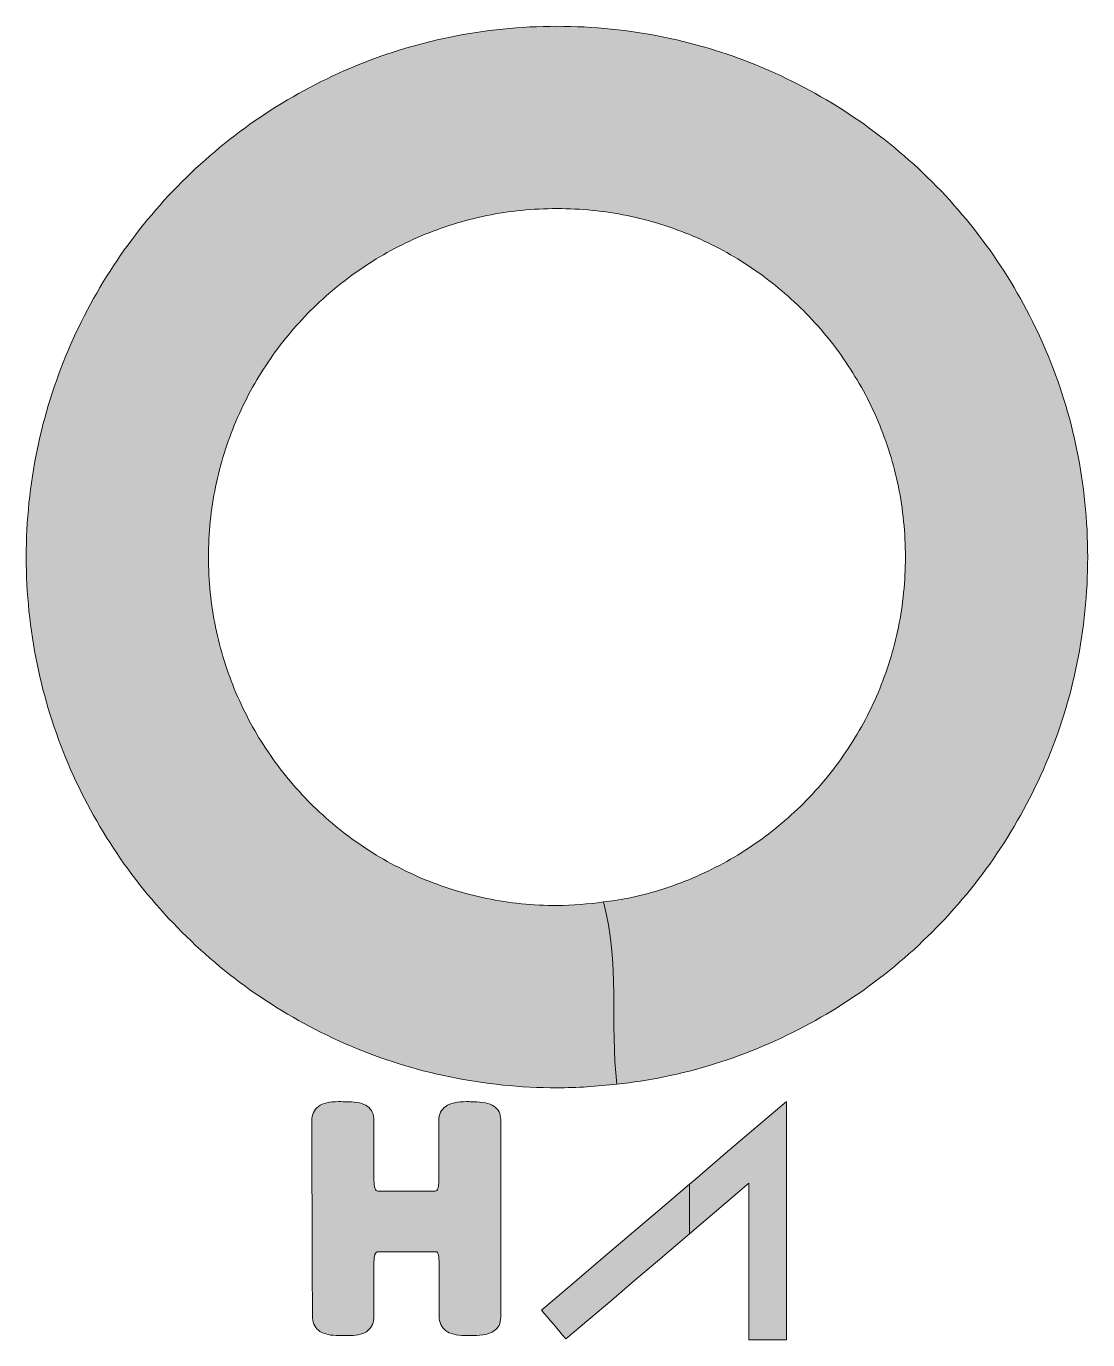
# Model space of a CAD drawing. Header units: millimetres. Extents: x 21 to 38, y -31 to 87.
# Drawn here: x 23.8 to 33.7, y 60.62 to 72.87 of the extents above; entities that cross this region are included whole.
import ezdxf

# ---------------------------------------------------------------- set-up
doc = ezdxf.new("R2010")
doc.units = ezdxf.units.MM
doc.header["$MEASUREMENT"] = 0
doc.layers.add('Layer 2', color=7, linetype='Continuous', lineweight=0)

msp = doc.modelspace()

# ---------------------------------------------------------------- hatches: boundary and pattern name
at = {"layer": 'Layer 2', "transparency": 33554687}
h = msp.add_hatch(color=7, dxfattribs=at)
h.dxf.hatch_style = 2
edge = h.paths.add_edge_path()
edge.add_spline(control_points=[(33.601, 68.912), (33.535, 69.234), (33.437, 69.544), (33.312, 69.84), (33.186, 70.136), (33.033, 70.418), (32.855, 70.681), (32.677, 70.944), (32.474, 71.19), (32.25, 71.414), (32.026, 71.638), (31.78, 71.841), (31.517, 72.019), (31.254, 72.197), (30.972, 72.35), (30.676, 72.476), (30.38, 72.601), (30.07, 72.698), (29.748, 72.765), (29.426, 72.831), (29.093, 72.865), (28.751, 72.865), (28.41, 72.865), (28.077, 72.831), (27.755, 72.765), (27.433, 72.698), (27.122, 72.601), (26.826, 72.476), (26.53, 72.35), (26.249, 72.197), (25.986, 72.019), (25.722, 71.841), (25.477, 71.638), (25.253, 71.414), (25.029, 71.19), (24.826, 70.944), (24.648, 70.681), (24.47, 70.418), (24.316, 70.136), (24.191, 69.84), (24.066, 69.544), (23.968, 69.234), (23.902, 68.912), (23.836, 68.59), (23.801, 68.256), (23.801, 67.915), (23.801, 67.574), (23.836, 67.241), (23.902, 66.919), (23.968, 66.597), (24.066, 66.286), (24.191, 65.99), (24.316, 65.694), (24.47, 65.413), (24.648, 65.15), (24.826, 64.886), (25.029, 64.641), (25.253, 64.417), (25.477, 64.193), (25.722, 63.99), (25.986, 63.812), (26.249, 63.634), (26.53, 63.48), (26.826, 63.355), (27.122, 63.229), (27.433, 63.132), (27.755, 63.066), (28.077, 63), (28.41, 62.965), (28.751, 62.965), (28.94, 62.965), (29.126, 62.978), (29.31, 62.999), (29.241, 63.565), (29.341, 64.131), (29.185, 64.698), (29.043, 64.679), (28.899, 64.665), (28.751, 64.665), (28.527, 64.665), (28.308, 64.688), (28.096, 64.731), (27.885, 64.775), (27.681, 64.838), (27.486, 64.921), (27.292, 65.003), (27.107, 65.104), (26.934, 65.22), (26.761, 65.337), (26.6, 65.47), (26.453, 65.617), (26.306, 65.764), (26.173, 65.925), (26.056, 66.098), (25.94, 66.271), (25.839, 66.456), (25.757, 66.65), (25.675, 66.845), (25.611, 67.049), (25.567, 67.26), (25.524, 67.472), (25.501, 67.691), (25.501, 67.915), (25.501, 68.14), (25.524, 68.359), (25.567, 68.57), (25.611, 68.782), (25.675, 68.986), (25.757, 69.18), (25.839, 69.375), (25.94, 69.559), (26.056, 69.732), (26.173, 69.905), (26.306, 70.066), (26.453, 70.213), (26.6, 70.36), (26.761, 70.493), (26.934, 70.61), (27.107, 70.727), (27.292, 70.828), (27.486, 70.91), (27.681, 70.992), (27.885, 71.056), (28.096, 71.099), (28.308, 71.143), (28.527, 71.165), (28.751, 71.165), (28.976, 71.165), (29.195, 71.143), (29.406, 71.099), (29.618, 71.056), (29.822, 70.992), (30.016, 70.91), (30.211, 70.828), (30.396, 70.727), (30.569, 70.61), (30.741, 70.493), (30.902, 70.36), (31.049, 70.213), (31.197, 70.066), (31.33, 69.905), (31.446, 69.732), (31.563, 69.559), (31.664, 69.375), (31.746, 69.18), (31.828, 68.986), (31.892, 68.782), (31.935, 68.57), (31.979, 68.359), (32.001, 68.14), (32.001, 67.915), (32.001, 67.691), (31.979, 67.472), (31.935, 67.26), (31.892, 67.049), (31.828, 66.845), (31.746, 66.65), (31.664, 66.456), (31.563, 66.271), (31.446, 66.098), (31.33, 65.925), (31.197, 65.764), (31.049, 65.617), (30.902, 65.47), (30.741, 65.337), (30.569, 65.22), (30.396, 65.104), (30.211, 65.003), (30.016, 64.921), (29.822, 64.838), (29.618, 64.775), (29.406, 64.731), (29.334, 64.716), (29.259, 64.707), (29.185, 64.698), (29.341, 64.131), (29.241, 63.565), (29.31, 62.999), (29.458, 63.016), (29.604, 63.037), (29.748, 63.066), (30.07, 63.132), (30.38, 63.229), (30.676, 63.355), (30.972, 63.48), (31.254, 63.634), (31.517, 63.812), (31.78, 63.99), (32.026, 64.193), (32.25, 64.417), (32.474, 64.641), (32.677, 64.886), (32.855, 65.15), (33.033, 65.413), (33.186, 65.694), (33.312, 65.99), (33.437, 66.286), (33.535, 66.597), (33.601, 66.919), (33.667, 67.241), (33.701, 67.574), (33.701, 67.915), (33.701, 68.256), (33.667, 68.59), (33.601, 68.912)], knot_values=[0, 0, 0, 0, 1, 1, 1, 2, 2, 2, 3, 3, 3, 4, 4, 4, 5, 5, 5, 6, 6, 6, 7, 7, 7, 8, 8, 8, 9, 9, 9, 10, 10, 10, 11, 11, 11, 12, 12, 12, 13, 13, 13, 14, 14, 14, 15, 15, 15, 16, 16, 16, 17, 17, 17, 18, 18, 18, 19, 19, 19, 20, 20, 20, 21, 21, 21, 22, 22, 22, 23, 23, 23, 24, 24, 24, 25, 25, 25, 26, 26, 26, 27, 27, 27, 28, 28, 28, 29, 29, 29, 30, 30, 30, 31, 31, 31, 32, 32, 32, 33, 33, 33, 34, 34, 34, 35, 35, 35, 36, 36, 36, 37, 37, 37, 38, 38, 38, 39, 39, 39, 40, 40, 40, 41, 41, 41, 42, 42, 42, 43, 43, 43, 44, 44, 44, 45, 45, 45, 46, 46, 46, 47, 47, 47, 48, 48, 48, 49, 49, 49, 50, 50, 50, 51, 51, 51, 52, 52, 52, 53, 53, 53, 54, 54, 54, 55, 55, 55, 56, 56, 56, 57, 57, 57, 58, 58, 58, 59, 59, 59, 60, 60, 60, 61, 61, 61, 62, 62, 62, 63, 63, 63, 64, 64, 64, 65, 65, 65, 66, 66, 66, 67, 67, 67, 68, 68, 68, 68], degree=3, periodic=0)
h = msp.add_hatch(color=7, dxfattribs=at)
h.dxf.hatch_style = 2
edge = h.paths.add_edge_path()
edge.add_spline(control_points=[(27.044, 60.839), (27.044, 60.808), (27.039, 60.781), (27.03, 60.758), (27.02, 60.735), (27.006, 60.716), (26.988, 60.701), (26.97, 60.685), (26.947, 60.674), (26.919, 60.666), (26.892, 60.658), (26.86, 60.655), (26.823, 60.655), (26.823, 60.655), (26.79, 60.655), (26.79, 60.655), (26.79, 60.655), (26.758, 60.655), (26.758, 60.655), (26.758, 60.655), (26.725, 60.655), (26.725, 60.655), (26.725, 60.655), (26.692, 60.655), (26.692, 60.655), (26.655, 60.656), (26.623, 60.66), (26.595, 60.669), (26.567, 60.677), (26.544, 60.689), (26.526, 60.704), (26.507, 60.719), (26.493, 60.738), (26.484, 60.76), (26.475, 60.783), (26.47, 60.808), (26.47, 60.838), (26.47, 60.838), (26.469, 61.292), (26.469, 61.292), (26.469, 61.292), (26.468, 61.747), (26.468, 61.747), (26.468, 61.747), (26.466, 62.202), (26.466, 62.202), (26.466, 62.202), (26.465, 62.656), (26.465, 62.656), (26.465, 62.686), (26.47, 62.713), (26.481, 62.735), (26.491, 62.757), (26.506, 62.776), (26.527, 62.791), (26.547, 62.806), (26.573, 62.817), (26.604, 62.825), (26.635, 62.832), (26.671, 62.836), (26.712, 62.836), (26.712, 62.836), (26.735, 62.836), (26.735, 62.836), (26.735, 62.836), (26.758, 62.835), (26.758, 62.835), (26.758, 62.835), (26.781, 62.835), (26.781, 62.835), (26.781, 62.835), (26.805, 62.835), (26.805, 62.835), (26.844, 62.835), (26.879, 62.831), (26.909, 62.824), (26.939, 62.817), (26.964, 62.806), (26.984, 62.791), (27.004, 62.777), (27.019, 62.758), (27.029, 62.737), (27.039, 62.715), (27.044, 62.689), (27.044, 62.66), (27.044, 62.66), (27.044, 62.523), (27.044, 62.523), (27.044, 62.523), (27.044, 62.386), (27.044, 62.386), (27.044, 62.386), (27.044, 62.249), (27.044, 62.249), (27.044, 62.249), (27.044, 62.112), (27.044, 62.112), (27.044, 62.093), (27.045, 62.077), (27.046, 62.063), (27.048, 62.05), (27.05, 62.038), (27.053, 62.029), (27.056, 62.019), (27.059, 62.013), (27.064, 62.008), (27.068, 62.003), (27.073, 62.001), (27.079, 62.001), (27.079, 62.001), (27.214, 62.001), (27.214, 62.001), (27.214, 62.001), (27.348, 62.001), (27.348, 62.001), (27.348, 62.001), (27.482, 62.001), (27.482, 62.001), (27.482, 62.001), (27.616, 62.001), (27.616, 62.001), (27.622, 62.001), (27.627, 62.003), (27.631, 62.008), (27.635, 62.013), (27.638, 62.02), (27.641, 62.029), (27.644, 62.038), (27.646, 62.05), (27.647, 62.064), (27.649, 62.078), (27.649, 62.095), (27.649, 62.113), (27.649, 62.113), (27.649, 62.249), (27.649, 62.249), (27.649, 62.249), (27.649, 62.386), (27.649, 62.386), (27.649, 62.386), (27.649, 62.522), (27.649, 62.522), (27.649, 62.522), (27.649, 62.658), (27.649, 62.658), (27.649, 62.687), (27.655, 62.713), (27.665, 62.736), (27.676, 62.758), (27.692, 62.777), (27.714, 62.791), (27.736, 62.806), (27.763, 62.817), (27.795, 62.825), (27.827, 62.832), (27.865, 62.836), (27.908, 62.836), (27.908, 62.836), (27.91, 62.836), (27.91, 62.836), (27.91, 62.836), (27.912, 62.836), (27.912, 62.836), (27.912, 62.836), (27.914, 62.836), (27.914, 62.836), (27.914, 62.836), (27.915, 62.836), (27.915, 62.836), (27.915, 62.836), (27.928, 62.836), (27.928, 62.836), (27.928, 62.836), (27.94, 62.835), (27.94, 62.835), (27.94, 62.835), (27.952, 62.835), (27.952, 62.835), (27.952, 62.835), (27.964, 62.835), (27.964, 62.835), (27.964, 62.835), (27.966, 62.835), (27.966, 62.835), (27.966, 62.835), (27.968, 62.835), (27.968, 62.835), (27.968, 62.835), (27.97, 62.835), (27.97, 62.835), (27.97, 62.835), (27.972, 62.835), (27.972, 62.835), (28.014, 62.835), (28.051, 62.831), (28.083, 62.824), (28.115, 62.817), (28.142, 62.807), (28.163, 62.793), (28.184, 62.779), (28.2, 62.762), (28.211, 62.741), (28.221, 62.721), (28.227, 62.696), (28.227, 62.669), (28.227, 62.669), (28.227, 62.207), (28.227, 62.207), (28.227, 62.207), (28.227, 61.746), (28.227, 61.746), (28.227, 61.746), (28.227, 61.284), (28.227, 61.284), (28.227, 61.284), (28.227, 60.823), (28.227, 60.823), (28.227, 60.795), (28.221, 60.77), (28.211, 60.749), (28.2, 60.728), (28.184, 60.711), (28.163, 60.697), (28.142, 60.683), (28.116, 60.672), (28.084, 60.665), (28.052, 60.658), (28.015, 60.655), (27.973, 60.655), (27.973, 60.655), (27.953, 60.655), (27.953, 60.655), (27.953, 60.655), (27.933, 60.655), (27.933, 60.655), (27.933, 60.655), (27.913, 60.655), (27.913, 60.655), (27.913, 60.655), (27.894, 60.655), (27.894, 60.655), (27.853, 60.655), (27.818, 60.659), (27.788, 60.666), (27.758, 60.674), (27.733, 60.685), (27.713, 60.701), (27.693, 60.716), (27.678, 60.735), (27.667, 60.757), (27.657, 60.78), (27.652, 60.806), (27.652, 60.836), (27.652, 60.836), (27.652, 60.959), (27.652, 60.959), (27.652, 60.959), (27.652, 61.081), (27.652, 61.081), (27.652, 61.081), (27.652, 61.203), (27.652, 61.203), (27.652, 61.203), (27.652, 61.325), (27.652, 61.325), (27.652, 61.343), (27.651, 61.359), (27.65, 61.373), (27.649, 61.387), (27.647, 61.399), (27.645, 61.408), (27.643, 61.417), (27.64, 61.424), (27.637, 61.429), (27.633, 61.433), (27.629, 61.436), (27.625, 61.436), (27.625, 61.436), (27.489, 61.436), (27.489, 61.436), (27.489, 61.436), (27.353, 61.436), (27.353, 61.436), (27.353, 61.436), (27.218, 61.436), (27.218, 61.436), (27.218, 61.436), (27.082, 61.436), (27.082, 61.436), (27.075, 61.436), (27.07, 61.434), (27.065, 61.429), (27.06, 61.425), (27.057, 61.418), (27.053, 61.409), (27.05, 61.401), (27.048, 61.39), (27.046, 61.377), (27.045, 61.364), (27.044, 61.348), (27.044, 61.331), (27.044, 61.331), (27.044, 61.208), (27.044, 61.208), (27.044, 61.208), (27.044, 61.085), (27.044, 61.085), (27.044, 61.085), (27.044, 60.962), (27.044, 60.962), (27.044, 60.962), (27.044, 60.839), (27.044, 60.839)], knot_values=[0, 0, 0, 0, 1, 1, 1, 2, 2, 2, 3, 3, 3, 4, 4, 4, 5, 5, 5, 6, 6, 6, 7, 7, 7, 8, 8, 8, 9, 9, 9, 10, 10, 10, 11, 11, 11, 12, 12, 12, 13, 13, 13, 14, 14, 14, 15, 15, 15, 16, 16, 16, 17, 17, 17, 18, 18, 18, 19, 19, 19, 20, 20, 20, 21, 21, 21, 22, 22, 22, 23, 23, 23, 24, 24, 24, 25, 25, 25, 26, 26, 26, 27, 27, 27, 28, 28, 28, 29, 29, 29, 30, 30, 30, 31, 31, 31, 32, 32, 32, 33, 33, 33, 34, 34, 34, 35, 35, 35, 36, 36, 36, 37, 37, 37, 38, 38, 38, 39, 39, 39, 40, 40, 40, 41, 41, 41, 42, 42, 42, 43, 43, 43, 44, 44, 44, 45, 45, 45, 46, 46, 46, 47, 47, 47, 48, 48, 48, 49, 49, 49, 50, 50, 50, 51, 51, 51, 52, 52, 52, 53, 53, 53, 54, 54, 54, 55, 55, 55, 56, 56, 56, 57, 57, 57, 58, 58, 58, 59, 59, 59, 60, 60, 60, 61, 61, 61, 62, 62, 62, 63, 63, 63, 64, 64, 64, 65, 65, 65, 66, 66, 66, 67, 67, 67, 68, 68, 68, 69, 69, 69, 70, 70, 70, 71, 71, 71, 72, 72, 72, 73, 73, 73, 74, 74, 74, 75, 75, 75, 76, 76, 76, 77, 77, 77, 78, 78, 78, 79, 79, 79, 80, 80, 80, 81, 81, 81, 82, 82, 82, 83, 83, 83, 84, 84, 84, 85, 85, 85, 86, 86, 86, 87, 87, 87, 88, 88, 88, 89, 89, 89, 90, 90, 90, 91, 91, 91, 92, 92, 92, 93, 93, 93, 94, 94, 94, 95, 95, 95, 96, 96, 96, 97, 97, 97, 98, 98, 98, 99, 99, 99, 100, 100, 100, 101, 101, 101, 102, 102, 102, 103, 103, 103, 104, 104, 104, 104], degree=3, periodic=0)
h = msp.add_hatch(color=7, dxfattribs=at)
h.dxf.hatch_style = 2
edge = h.paths.add_edge_path()
edge.add_spline(control_points=[(30.607, 62.594), (30.607, 62.594), (30.321, 62.351), (30.321, 62.351), (30.321, 62.351), (30.036, 62.107), (30.036, 62.107), (30.036, 62.107), (29.986, 62.065), (29.986, 62.065), (29.986, 61.917), (29.986, 61.762), (29.986, 61.602), (29.986, 61.602), (30.114, 61.711), (30.114, 61.711), (30.114, 61.711), (30.327, 61.892), (30.327, 61.892), (30.327, 61.892), (30.54, 62.074), (30.54, 62.074), (30.54, 62.074), (30.54, 61.891), (30.54, 61.891), (30.54, 61.891), (30.54, 61.709), (30.54, 61.709), (30.54, 61.709), (30.54, 61.527), (30.54, 61.527), (30.54, 61.527), (30.54, 61.344), (30.54, 61.344), (30.54, 61.344), (30.54, 61.162), (30.54, 61.162), (30.54, 61.162), (30.54, 60.98), (30.54, 60.98), (30.54, 60.98), (30.54, 60.797), (30.54, 60.797), (30.54, 60.797), (30.54, 60.615), (30.54, 60.615), (30.54, 60.615), (30.584, 60.615), (30.584, 60.615), (30.584, 60.615), (30.628, 60.615), (30.628, 60.615), (30.628, 60.615), (30.672, 60.615), (30.672, 60.615), (30.672, 60.615), (30.716, 60.615), (30.716, 60.615), (30.716, 60.615), (30.761, 60.615), (30.761, 60.615), (30.761, 60.615), (30.805, 60.615), (30.805, 60.615), (30.805, 60.615), (30.849, 60.615), (30.849, 60.615), (30.849, 60.615), (30.893, 60.615), (30.893, 60.615), (30.893, 60.615), (30.893, 60.893), (30.893, 60.893), (30.893, 60.893), (30.893, 61.171), (30.893, 61.171), (30.893, 61.171), (30.893, 61.448), (30.893, 61.448), (30.893, 61.448), (30.893, 61.726), (30.893, 61.726), (30.893, 61.726), (30.893, 62.004), (30.893, 62.004), (30.893, 62.004), (30.893, 62.282), (30.893, 62.282), (30.893, 62.282), (30.893, 62.559), (30.893, 62.559), (30.893, 62.559), (30.893, 62.837), (30.893, 62.837), (30.893, 62.837), (30.607, 62.594), (30.607, 62.594)], knot_values=[0, 0, 0, 0, 1, 1, 1, 2, 2, 2, 3, 3, 3, 4, 4, 4, 5, 5, 5, 6, 6, 6, 7, 7, 7, 8, 8, 8, 9, 9, 9, 10, 10, 10, 11, 11, 11, 12, 12, 12, 13, 13, 13, 14, 14, 14, 15, 15, 15, 16, 16, 16, 17, 17, 17, 18, 18, 18, 19, 19, 19, 20, 20, 20, 21, 21, 21, 22, 22, 22, 23, 23, 23, 24, 24, 24, 25, 25, 25, 26, 26, 26, 27, 27, 27, 28, 28, 28, 29, 29, 29, 30, 30, 30, 31, 31, 31, 32, 32, 32, 32], degree=3, periodic=0)
h = msp.add_hatch(color=7, dxfattribs=at)
h.dxf.hatch_style = 2
edge = h.paths.add_edge_path()
edge.add_spline(control_points=[(29.75, 61.864), (29.75, 61.864), (29.464, 61.621), (29.464, 61.621), (29.464, 61.621), (29.178, 61.378), (29.178, 61.378), (29.178, 61.378), (28.892, 61.134), (28.892, 61.134), (28.892, 61.134), (28.607, 60.891), (28.607, 60.891), (28.607, 60.891), (28.635, 60.857), (28.635, 60.857), (28.635, 60.857), (28.664, 60.824), (28.664, 60.824), (28.664, 60.824), (28.692, 60.79), (28.692, 60.79), (28.692, 60.79), (28.721, 60.757), (28.721, 60.757), (28.721, 60.757), (28.75, 60.723), (28.75, 60.723), (28.75, 60.723), (28.778, 60.689), (28.778, 60.689), (28.778, 60.689), (28.807, 60.656), (28.807, 60.656), (28.807, 60.656), (28.835, 60.622), (28.835, 60.622), (28.835, 60.622), (29.049, 60.804), (29.049, 60.804), (29.049, 60.804), (29.262, 60.985), (29.262, 60.985), (29.262, 60.985), (29.475, 61.167), (29.475, 61.167), (29.475, 61.167), (29.688, 61.348), (29.688, 61.348), (29.688, 61.348), (29.901, 61.529), (29.901, 61.529), (29.901, 61.529), (29.986, 61.602), (29.986, 61.602), (29.986, 61.762), (29.986, 61.917), (29.986, 62.065), (29.986, 62.065), (29.75, 61.864), (29.75, 61.864)], knot_values=[0, 0, 0, 0, 1, 1, 1, 2, 2, 2, 3, 3, 3, 4, 4, 4, 5, 5, 5, 6, 6, 6, 7, 7, 7, 8, 8, 8, 9, 9, 9, 10, 10, 10, 11, 11, 11, 12, 12, 12, 13, 13, 13, 14, 14, 14, 15, 15, 15, 16, 16, 16, 17, 17, 17, 18, 18, 18, 19, 19, 19, 20, 20, 20, 20], degree=3, periodic=0)

# ---------------------------------------------------------------- linework, layer by layer
at = {"layer": 'Layer 2'}
msp.add_lwpolyline([(28.478, 61.673)], dxfattribs=at)
for points, knots in [([(33.601, 68.912), (33.535, 69.234), (33.437, 69.544), (33.312, 69.84), (33.186, 70.136), (33.033, 70.418), (32.855, 70.681), (32.677, 70.944), (32.474, 71.19), (32.25, 71.414), (32.026, 71.638), (31.78, 71.841), (31.517, 72.019), (31.254, 72.197), (30.972, 72.35), (30.676, 72.476), (30.38, 72.601), (30.07, 72.698), (29.748, 72.765), (29.426, 72.831), (29.093, 72.865), (28.751, 72.865), (28.41, 72.865), (28.077, 72.831), (27.755, 72.765), (27.433, 72.698), (27.122, 72.601), (26.826, 72.476), (26.53, 72.35), (26.249, 72.197), (25.986, 72.019), (25.722, 71.841), (25.477, 71.638), (25.253, 71.414), (25.029, 71.19), (24.826, 70.944), (24.648, 70.681), (24.47, 70.418), (24.316, 70.136), (24.191, 69.84), (24.066, 69.544), (23.968, 69.234), (23.902, 68.912), (23.836, 68.59), (23.801, 68.256), (23.801, 67.915), (23.801, 67.574), (23.836, 67.241), (23.902, 66.919), (23.968, 66.597), (24.066, 66.286), (24.191, 65.99), (24.316, 65.694), (24.47, 65.413), (24.648, 65.15), (24.826, 64.886), (25.029, 64.641), (25.253, 64.417), (25.477, 64.193), (25.722, 63.99), (25.986, 63.812), (26.249, 63.634), (26.53, 63.48), (26.826, 63.355), (27.122, 63.229), (27.433, 63.132), (27.755, 63.066), (28.077, 63), (28.41, 62.965), (28.751, 62.965), (28.94, 62.965), (29.126, 62.978), (29.31, 62.999), (29.241, 63.565), (29.341, 64.131), (29.185, 64.698), (29.043, 64.679), (28.899, 64.665), (28.751, 64.665), (28.527, 64.665), (28.308, 64.688), (28.096, 64.731), (27.885, 64.775), (27.681, 64.838), (27.486, 64.921), (27.292, 65.003), (27.107, 65.104), (26.934, 65.22), (26.761, 65.337), (26.6, 65.47), (26.453, 65.617), (26.306, 65.764), (26.173, 65.925), (26.056, 66.098), (25.94, 66.271), (25.839, 66.456), (25.757, 66.65), (25.675, 66.845), (25.611, 67.049), (25.567, 67.26), (25.524, 67.472), (25.501, 67.691), (25.501, 67.915), (25.501, 68.14), (25.524, 68.359), (25.567, 68.57), (25.611, 68.782), (25.675, 68.986), (25.757, 69.18), (25.839, 69.375), (25.94, 69.559), (26.056, 69.732), (26.173, 69.905), (26.306, 70.066), (26.453, 70.213), (26.6, 70.36), (26.761, 70.493), (26.934, 70.61), (27.107, 70.727), (27.292, 70.828), (27.486, 70.91), (27.681, 70.992), (27.885, 71.056), (28.096, 71.099), (28.308, 71.143), (28.527, 71.165), (28.751, 71.165), (28.976, 71.165), (29.195, 71.143), (29.406, 71.099), (29.618, 71.056), (29.822, 70.992), (30.016, 70.91), (30.211, 70.828), (30.396, 70.727), (30.569, 70.61), (30.741, 70.493), (30.902, 70.36), (31.049, 70.213), (31.197, 70.066), (31.33, 69.905), (31.446, 69.732), (31.563, 69.559), (31.664, 69.375), (31.746, 69.18), (31.828, 68.986), (31.892, 68.782), (31.935, 68.57), (31.979, 68.359), (32.001, 68.14), (32.001, 67.915), (32.001, 67.691), (31.979, 67.472), (31.935, 67.26), (31.892, 67.049), (31.828, 66.845), (31.746, 66.65), (31.664, 66.456), (31.563, 66.271), (31.446, 66.098), (31.33, 65.925), (31.197, 65.764), (31.049, 65.617), (30.902, 65.47), (30.741, 65.337), (30.569, 65.22), (30.396, 65.104), (30.211, 65.003), (30.016, 64.921), (29.822, 64.838), (29.618, 64.775), (29.406, 64.731), (29.334, 64.716), (29.259, 64.707), (29.185, 64.698), (29.341, 64.131), (29.241, 63.565), (29.31, 62.999), (29.458, 63.016), (29.604, 63.037), (29.748, 63.066), (30.07, 63.132), (30.38, 63.229), (30.676, 63.355), (30.972, 63.48), (31.254, 63.634), (31.517, 63.812), (31.78, 63.99), (32.026, 64.193), (32.25, 64.417), (32.474, 64.641), (32.677, 64.886), (32.855, 65.15), (33.033, 65.413), (33.186, 65.694), (33.312, 65.99), (33.437, 66.286), (33.535, 66.597), (33.601, 66.919), (33.667, 67.241), (33.701, 67.574), (33.701, 67.915), (33.701, 68.256), (33.667, 68.59), (33.601, 68.912)], [0, 0, 0, 0, 1, 1, 1, 2, 2, 2, 3, 3, 3, 4, 4, 4, 5, 5, 5, 6, 6, 6, 7, 7, 7, 8, 8, 8, 9, 9, 9, 10, 10, 10, 11, 11, 11, 12, 12, 12, 13, 13, 13, 14, 14, 14, 15, 15, 15, 16, 16, 16, 17, 17, 17, 18, 18, 18, 19, 19, 19, 20, 20, 20, 21, 21, 21, 22, 22, 22, 23, 23, 23, 24, 24, 24, 25, 25, 25, 26, 26, 26, 27, 27, 27, 28, 28, 28, 29, 29, 29, 30, 30, 30, 31, 31, 31, 32, 32, 32, 33, 33, 33, 34, 34, 34, 35, 35, 35, 36, 36, 36, 37, 37, 37, 38, 38, 38, 39, 39, 39, 40, 40, 40, 41, 41, 41, 42, 42, 42, 43, 43, 43, 44, 44, 44, 45, 45, 45, 46, 46, 46, 47, 47, 47, 48, 48, 48, 49, 49, 49, 50, 50, 50, 51, 51, 51, 52, 52, 52, 53, 53, 53, 54, 54, 54, 55, 55, 55, 56, 56, 56, 57, 57, 57, 58, 58, 58, 59, 59, 59, 60, 60, 60, 61, 61, 61, 62, 62, 62, 63, 63, 63, 64, 64, 64, 65, 65, 65, 66, 66, 66, 67, 67, 67, 68, 68, 68, 68]), ([(27.044, 60.839), (27.044, 60.808), (27.039, 60.781), (27.03, 60.758), (27.02, 60.735), (27.006, 60.716), (26.988, 60.701), (26.97, 60.685), (26.947, 60.674), (26.919, 60.666), (26.892, 60.658), (26.86, 60.655), (26.823, 60.655), (26.823, 60.655), (26.79, 60.655), (26.79, 60.655), (26.79, 60.655), (26.758, 60.655), (26.758, 60.655), (26.758, 60.655), (26.725, 60.655), (26.725, 60.655), (26.725, 60.655), (26.692, 60.655), (26.692, 60.655), (26.655, 60.656), (26.623, 60.66), (26.595, 60.669), (26.567, 60.677), (26.544, 60.689), (26.526, 60.704), (26.507, 60.719), (26.493, 60.738), (26.484, 60.76), (26.475, 60.783), (26.47, 60.808), (26.47, 60.838), (26.47, 60.838), (26.469, 61.292), (26.469, 61.292), (26.469, 61.292), (26.468, 61.747), (26.468, 61.747), (26.468, 61.747), (26.466, 62.202), (26.466, 62.202), (26.466, 62.202), (26.465, 62.656), (26.465, 62.656), (26.465, 62.686), (26.47, 62.713), (26.481, 62.735), (26.491, 62.757), (26.506, 62.776), (26.527, 62.791), (26.547, 62.806), (26.573, 62.817), (26.604, 62.825), (26.635, 62.832), (26.671, 62.836), (26.712, 62.836), (26.712, 62.836), (26.735, 62.836), (26.735, 62.836), (26.735, 62.836), (26.758, 62.835), (26.758, 62.835), (26.758, 62.835), (26.781, 62.835), (26.781, 62.835), (26.781, 62.835), (26.805, 62.835), (26.805, 62.835), (26.844, 62.835), (26.879, 62.831), (26.909, 62.824), (26.939, 62.817), (26.964, 62.806), (26.984, 62.791), (27.004, 62.777), (27.019, 62.758), (27.029, 62.737), (27.039, 62.715), (27.044, 62.689), (27.044, 62.66), (27.044, 62.66), (27.044, 62.523), (27.044, 62.523), (27.044, 62.523), (27.044, 62.386), (27.044, 62.386), (27.044, 62.386), (27.044, 62.249), (27.044, 62.249), (27.044, 62.249), (27.044, 62.112), (27.044, 62.112), (27.044, 62.093), (27.045, 62.077), (27.046, 62.063), (27.048, 62.05), (27.05, 62.038), (27.053, 62.029), (27.056, 62.019), (27.059, 62.013), (27.064, 62.008), (27.068, 62.003), (27.073, 62.001), (27.079, 62.001), (27.079, 62.001), (27.214, 62.001), (27.214, 62.001), (27.214, 62.001), (27.348, 62.001), (27.348, 62.001), (27.348, 62.001), (27.482, 62.001), (27.482, 62.001), (27.482, 62.001), (27.616, 62.001), (27.616, 62.001), (27.622, 62.001), (27.627, 62.003), (27.631, 62.008), (27.635, 62.013), (27.638, 62.02), (27.641, 62.029), (27.644, 62.038), (27.646, 62.05), (27.647, 62.064), (27.649, 62.078), (27.649, 62.095), (27.649, 62.113), (27.649, 62.113), (27.649, 62.249), (27.649, 62.249), (27.649, 62.249), (27.649, 62.386), (27.649, 62.386), (27.649, 62.386), (27.649, 62.522), (27.649, 62.522), (27.649, 62.522), (27.649, 62.658), (27.649, 62.658), (27.649, 62.687), (27.655, 62.713), (27.665, 62.736), (27.676, 62.758), (27.692, 62.777), (27.714, 62.791), (27.736, 62.806), (27.763, 62.817), (27.795, 62.825), (27.827, 62.832), (27.865, 62.836), (27.908, 62.836), (27.908, 62.836), (27.91, 62.836), (27.91, 62.836), (27.91, 62.836), (27.912, 62.836), (27.912, 62.836), (27.912, 62.836), (27.914, 62.836), (27.914, 62.836), (27.914, 62.836), (27.915, 62.836), (27.915, 62.836), (27.915, 62.836), (27.928, 62.836), (27.928, 62.836), (27.928, 62.836), (27.94, 62.835), (27.94, 62.835), (27.94, 62.835), (27.952, 62.835), (27.952, 62.835), (27.952, 62.835), (27.964, 62.835), (27.964, 62.835), (27.964, 62.835), (27.966, 62.835), (27.966, 62.835), (27.966, 62.835), (27.968, 62.835), (27.968, 62.835), (27.968, 62.835), (27.97, 62.835), (27.97, 62.835), (27.97, 62.835), (27.972, 62.835), (27.972, 62.835), (28.014, 62.835), (28.051, 62.831), (28.083, 62.824), (28.115, 62.817), (28.142, 62.807), (28.163, 62.793), (28.184, 62.779), (28.2, 62.762), (28.211, 62.741), (28.221, 62.721), (28.227, 62.696), (28.227, 62.669), (28.227, 62.669), (28.227, 62.207), (28.227, 62.207), (28.227, 62.207), (28.227, 61.746), (28.227, 61.746), (28.227, 61.746), (28.227, 61.284), (28.227, 61.284), (28.227, 61.284), (28.227, 60.823), (28.227, 60.823), (28.227, 60.795), (28.221, 60.77), (28.211, 60.749), (28.2, 60.728), (28.184, 60.711), (28.163, 60.697), (28.142, 60.683), (28.116, 60.672), (28.084, 60.665), (28.052, 60.658), (28.015, 60.655), (27.973, 60.655), (27.973, 60.655), (27.953, 60.655), (27.953, 60.655), (27.953, 60.655), (27.933, 60.655), (27.933, 60.655), (27.933, 60.655), (27.913, 60.655), (27.913, 60.655), (27.913, 60.655), (27.894, 60.655), (27.894, 60.655), (27.853, 60.655), (27.818, 60.659), (27.788, 60.666), (27.758, 60.674), (27.733, 60.685), (27.713, 60.701), (27.693, 60.716), (27.678, 60.735), (27.667, 60.757), (27.657, 60.78), (27.652, 60.806), (27.652, 60.836), (27.652, 60.836), (27.652, 60.959), (27.652, 60.959), (27.652, 60.959), (27.652, 61.081), (27.652, 61.081), (27.652, 61.081), (27.652, 61.203), (27.652, 61.203), (27.652, 61.203), (27.652, 61.325), (27.652, 61.325), (27.652, 61.343), (27.651, 61.359), (27.65, 61.373), (27.649, 61.387), (27.647, 61.399), (27.645, 61.408), (27.643, 61.417), (27.64, 61.424), (27.637, 61.429), (27.633, 61.433), (27.629, 61.436), (27.625, 61.436), (27.625, 61.436), (27.489, 61.436), (27.489, 61.436), (27.489, 61.436), (27.353, 61.436), (27.353, 61.436), (27.353, 61.436), (27.218, 61.436), (27.218, 61.436), (27.218, 61.436), (27.082, 61.436), (27.082, 61.436), (27.075, 61.436), (27.07, 61.434), (27.065, 61.429), (27.06, 61.425), (27.057, 61.418), (27.053, 61.409), (27.05, 61.401), (27.048, 61.39), (27.046, 61.377), (27.045, 61.364), (27.044, 61.348), (27.044, 61.331), (27.044, 61.331), (27.044, 61.208), (27.044, 61.208), (27.044, 61.208), (27.044, 61.085), (27.044, 61.085), (27.044, 61.085), (27.044, 60.962), (27.044, 60.962), (27.044, 60.962), (27.044, 60.839), (27.044, 60.839)], [0, 0, 0, 0, 1, 1, 1, 2, 2, 2, 3, 3, 3, 4, 4, 4, 5, 5, 5, 6, 6, 6, 7, 7, 7, 8, 8, 8, 9, 9, 9, 10, 10, 10, 11, 11, 11, 12, 12, 12, 13, 13, 13, 14, 14, 14, 15, 15, 15, 16, 16, 16, 17, 17, 17, 18, 18, 18, 19, 19, 19, 20, 20, 20, 21, 21, 21, 22, 22, 22, 23, 23, 23, 24, 24, 24, 25, 25, 25, 26, 26, 26, 27, 27, 27, 28, 28, 28, 29, 29, 29, 30, 30, 30, 31, 31, 31, 32, 32, 32, 33, 33, 33, 34, 34, 34, 35, 35, 35, 36, 36, 36, 37, 37, 37, 38, 38, 38, 39, 39, 39, 40, 40, 40, 41, 41, 41, 42, 42, 42, 43, 43, 43, 44, 44, 44, 45, 45, 45, 46, 46, 46, 47, 47, 47, 48, 48, 48, 49, 49, 49, 50, 50, 50, 51, 51, 51, 52, 52, 52, 53, 53, 53, 54, 54, 54, 55, 55, 55, 56, 56, 56, 57, 57, 57, 58, 58, 58, 59, 59, 59, 60, 60, 60, 61, 61, 61, 62, 62, 62, 63, 63, 63, 64, 64, 64, 65, 65, 65, 66, 66, 66, 67, 67, 67, 68, 68, 68, 69, 69, 69, 70, 70, 70, 71, 71, 71, 72, 72, 72, 73, 73, 73, 74, 74, 74, 75, 75, 75, 76, 76, 76, 77, 77, 77, 78, 78, 78, 79, 79, 79, 80, 80, 80, 81, 81, 81, 82, 82, 82, 83, 83, 83, 84, 84, 84, 85, 85, 85, 86, 86, 86, 87, 87, 87, 88, 88, 88, 89, 89, 89, 90, 90, 90, 91, 91, 91, 92, 92, 92, 93, 93, 93, 94, 94, 94, 95, 95, 95, 96, 96, 96, 97, 97, 97, 98, 98, 98, 99, 99, 99, 100, 100, 100, 101, 101, 101, 102, 102, 102, 103, 103, 103, 104, 104, 104, 104])]:
    msp.add_open_spline(points, degree=3, knots=knots, dxfattribs=at)
at = {"layer": 'Layer 2', "color": 7, "lineweight": 0}
for points, knots in [([(30.607, 62.594), (30.607, 62.594), (30.321, 62.351), (30.321, 62.351), (30.321, 62.351), (30.036, 62.107), (30.036, 62.107), (30.036, 62.107), (29.986, 62.065), (29.986, 62.065), (29.986, 61.917), (29.986, 61.762), (29.986, 61.602), (29.986, 61.602), (30.114, 61.711), (30.114, 61.711), (30.114, 61.711), (30.327, 61.892), (30.327, 61.892), (30.327, 61.892), (30.54, 62.074), (30.54, 62.074), (30.54, 62.074), (30.54, 61.891), (30.54, 61.891), (30.54, 61.891), (30.54, 61.709), (30.54, 61.709), (30.54, 61.709), (30.54, 61.527), (30.54, 61.527), (30.54, 61.527), (30.54, 61.344), (30.54, 61.344), (30.54, 61.344), (30.54, 61.162), (30.54, 61.162), (30.54, 61.162), (30.54, 60.98), (30.54, 60.98), (30.54, 60.98), (30.54, 60.797), (30.54, 60.797), (30.54, 60.797), (30.54, 60.615), (30.54, 60.615), (30.54, 60.615), (30.584, 60.615), (30.584, 60.615), (30.584, 60.615), (30.628, 60.615), (30.628, 60.615), (30.628, 60.615), (30.672, 60.615), (30.672, 60.615), (30.672, 60.615), (30.716, 60.615), (30.716, 60.615), (30.716, 60.615), (30.761, 60.615), (30.761, 60.615), (30.761, 60.615), (30.805, 60.615), (30.805, 60.615), (30.805, 60.615), (30.849, 60.615), (30.849, 60.615), (30.849, 60.615), (30.893, 60.615), (30.893, 60.615), (30.893, 60.615), (30.893, 60.893), (30.893, 60.893), (30.893, 60.893), (30.893, 61.171), (30.893, 61.171), (30.893, 61.171), (30.893, 61.448), (30.893, 61.448), (30.893, 61.448), (30.893, 61.726), (30.893, 61.726), (30.893, 61.726), (30.893, 62.004), (30.893, 62.004), (30.893, 62.004), (30.893, 62.282), (30.893, 62.282), (30.893, 62.282), (30.893, 62.559), (30.893, 62.559), (30.893, 62.559), (30.893, 62.837), (30.893, 62.837), (30.893, 62.837), (30.607, 62.594), (30.607, 62.594)], [0, 0, 0, 0, 1, 1, 1, 2, 2, 2, 3, 3, 3, 4, 4, 4, 5, 5, 5, 6, 6, 6, 7, 7, 7, 8, 8, 8, 9, 9, 9, 10, 10, 10, 11, 11, 11, 12, 12, 12, 13, 13, 13, 14, 14, 14, 15, 15, 15, 16, 16, 16, 17, 17, 17, 18, 18, 18, 19, 19, 19, 20, 20, 20, 21, 21, 21, 22, 22, 22, 23, 23, 23, 24, 24, 24, 25, 25, 25, 26, 26, 26, 27, 27, 27, 28, 28, 28, 29, 29, 29, 30, 30, 30, 31, 31, 31, 32, 32, 32, 32]), ([(29.75, 61.864), (29.75, 61.864), (29.464, 61.621), (29.464, 61.621), (29.464, 61.621), (29.178, 61.378), (29.178, 61.378), (29.178, 61.378), (28.892, 61.134), (28.892, 61.134), (28.892, 61.134), (28.607, 60.891), (28.607, 60.891), (28.607, 60.891), (28.635, 60.857), (28.635, 60.857), (28.635, 60.857), (28.664, 60.824), (28.664, 60.824), (28.664, 60.824), (28.692, 60.79), (28.692, 60.79), (28.692, 60.79), (28.721, 60.757), (28.721, 60.757), (28.721, 60.757), (28.75, 60.723), (28.75, 60.723), (28.75, 60.723), (28.778, 60.689), (28.778, 60.689), (28.778, 60.689), (28.807, 60.656), (28.807, 60.656), (28.807, 60.656), (28.835, 60.622), (28.835, 60.622), (28.835, 60.622), (29.049, 60.804), (29.049, 60.804), (29.049, 60.804), (29.262, 60.985), (29.262, 60.985), (29.262, 60.985), (29.475, 61.167), (29.475, 61.167), (29.475, 61.167), (29.688, 61.348), (29.688, 61.348), (29.688, 61.348), (29.901, 61.529), (29.901, 61.529), (29.901, 61.529), (29.986, 61.602), (29.986, 61.602), (29.986, 61.762), (29.986, 61.917), (29.986, 62.065), (29.986, 62.065), (29.75, 61.864), (29.75, 61.864)], [0, 0, 0, 0, 1, 1, 1, 2, 2, 2, 3, 3, 3, 4, 4, 4, 5, 5, 5, 6, 6, 6, 7, 7, 7, 8, 8, 8, 9, 9, 9, 10, 10, 10, 11, 11, 11, 12, 12, 12, 13, 13, 13, 14, 14, 14, 15, 15, 15, 16, 16, 16, 17, 17, 17, 18, 18, 18, 19, 19, 19, 20, 20, 20, 20])]:
    msp.add_open_spline(points, degree=3, knots=knots, dxfattribs=at)

doc.saveas('drawing.dxf')
